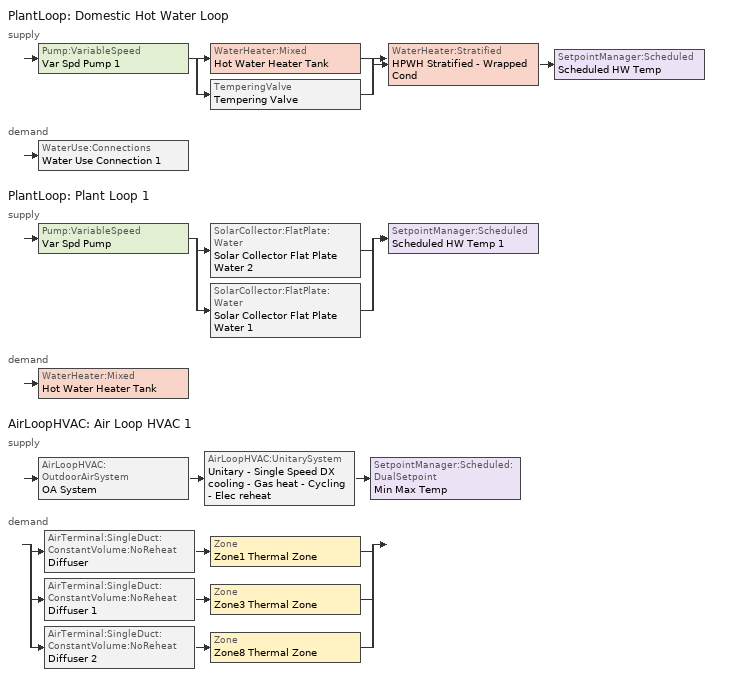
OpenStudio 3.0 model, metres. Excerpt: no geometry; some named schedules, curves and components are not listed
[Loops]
PlantLoop 'Domestic Hot Water Loop'
 supply: Pump:VariableSpeed 'Var Spd Pump 1' > split
  | WaterHeater:Mixed 'Hot Water Heater Tank'
  | TemperingValve 'Tempering Valve'
  join > WaterHeater:Stratified 'HPWH Stratified - Wrapped Cond' > SetpointManager:Scheduled 'Scheduled HW Temp'
 demand: WaterUse:Connections 'Water Use Connection 1'
PlantLoop 'Plant Loop 1'
 supply: Pump:VariableSpeed 'Var Spd Pump' > split
  | SolarCollector:FlatPlate:Water 'Solar Collector Flat Plate Water 2'
  | SolarCollector:FlatPlate:Water 'Solar Collector Flat Plate Water 1'
  join > SetpointManager:Scheduled 'Scheduled HW Temp 1'
 demand: WaterHeater:Mixed 'Hot Water Heater Tank'
AirLoopHVAC 'Air Loop HVAC 1'
 supply: AirLoopHVAC:OutdoorAirSystem 'OA System' > AirLoopHVAC:UnitarySystem 'Unitary - Single Speed DX cooling - Gas heat - Cycling - Elec reheat' > SetpointManager:Scheduled:DualSetpoint 'Min Max Temp'
 demand: split
  | AirTerminal:SingleDuct:ConstantVolume:NoReheat 'Diffuser' > Zone 'Zone1 Thermal Zone'
  | AirTerminal:SingleDuct:ConstantVolume:NoReheat 'Diffuser 1' > Zone 'Zone3 Thermal Zone'
  | AirTerminal:SingleDuct:ConstantVolume:NoReheat 'Diffuser 2' > Zone 'Zone8 Thermal Zone'
[Sizing:Zone] Zone Cooling Design Supply Air Temperature Input Method=SupplyAirTemperature; Zone Cooling Design Supply Air Temperature {C}=12; Zone Cooling Design Supply Air Temperature Difference {deltaC}=11.11; Zone Heating Design Supply Air Temperature Input Method=SupplyAirTemperature; Zone Heating Design Supply Air Temperature {C}=30; Zone Heating Design Supply Air Temperature Difference {deltaC}=11.11; Zone Cooling Design Supply Air Humidity Ratio {kg-H2O/kg-air}=0.008; Zone Heating Design Supply Air Humidity Ratio {kg-H2O/kg-air}=0.008; Zone Heating Sizing Factor=1; Zone Cooling Sizing Factor=1; Cooling Design Air Flow Method=DesignDay; Cooling Minimum Air Flow per Zone Floor Area {m3/s-m2}=0.000762; Heating Design Air Flow Method=DesignDay; Account for Dedicated Outdoor Air System=No; Dedicated Outdoor Air System Control Strategy=NeutralSupplyAir; Dedicated Outdoor Air Low Setpoint Temperature for Design {C}=Autosize; Dedicated Outdoor Air High Setpoint Temperature for Design {C}=Autosize
Name | Cooling Minimum Air Flow {m3/s} | Heating Design Air Flow Rate {m3/s} | Heating Maximum Air Flow Fraction | Design Zone Air Distribution Effectiveness in Cooling Mode
Zone3 Thermal Zone; Zone1 Thermal Zone
Zone8 Thermal Zone | 0 | 0 | 0.3 | 1
[Zone equipment]
Zone3 Thermal Zone: Zone HVAC Dehumidifier 1, Zone HVAC Energy Recovery Ventilator 1, Diffuser 1
Zone1 Thermal Zone: Zone HVAC Dehumidifier, Zone HVAC Energy Recovery Ventilator, Diffuser
Zone8 Thermal Zone: Water Heater Heat Pump Wrapped Condenser, Diffuser 2
[WaterUse:Equipment:Definition]
Name | Peak Flow Rate {m3/s} | Target Temperature Schedule | Sensible Fraction Schedule | Latent Fraction Schedule
NZERTF Master Showers | 0.000125607 | Showers Temp Schedule | Shower Sensible Fraction | Shower Latent Fraction
NZERTF Dishwasher | 1.989e-06 | Dishwasher Temp Schedule | ALWAYS_OFF | ALWAYS_OFF
NZERTF Master Bath | 0.000337363 | Bath Temp Schedule | Bath Sensible Fraction | Bath Latent Fraction
NZERTF Clothes Washer | 2.12164e-05 | Clothes Washer Temp Schedule | ALWAYS_OFF | ALWAYS_OFF
NZERTF Master Sink; NZERTF Kitchen Sink | 7.17606e-05 | Sinks Temp Schedule | Sink Sensible Fraction | Sink Latent Fraction
[PlantLoop] Plant Loop Volume {m3}=Autocalculate; Load Distribution Scheme=Optimal
Name | Glycol Concentration | Minimum Loop Temperature {C} | Fluid Type | Maximum Loop Temperature {C} | Maximum Loop Flow Rate {m3/s} | Minimum Loop Flow Rate {m3/s}
Domestic Hot Water Loop | 0 | 3
Plant Loop 1 | 50 | -45.6 | PropyleneGlycol | 163 | 5.23649e-05 | 0
[Sizing:Plant] Loop Type=Heating; Loop Design Temperature Difference {deltaC}=11; Sizing Option=NonCoincident; Zone Timesteps in Averaging Window=1; Coincident Sizing Factor Mode=None
Name | Design Loop Exit Temperature {C}
Domestic Hot Water Loop | 48.9
Plant Loop 1 | 100
[WaterHeater:Mixed]
Hot Water Heater Tank: Tank Volume {m3}=0.2953; Setpoint Temperature Schedule=Tempered Setpoint Temp Schedule; Deadband Temperature Difference {deltaC}=0; Maximum Temperature Limit {C}=76.7; Heater Control Type=Cycle; Heater Maximum Capacity {W}=0; Heater Minimum Capacity {W}=0; Heater Ignition Minimum Flow Rate {m3/s}=0; Heater Ignition Delay {s}=0; Heater Fuel Type=Electricity; Heater Thermal Efficiency=0.98; Off Cycle Parasitic Fuel Consumption Rate {W}=0; Off Cycle Parasitic Heat Fraction to Tank=0; On Cycle Parasitic Fuel Consumption Rate {W}=0; On Cycle Parasitic Heat Fraction to Tank=0; Ambient Temperature Indicator=ThermalZone; Ambient Temperature Thermal Zone=Zone8 Thermal Zone; Off Cycle Loss Coefficient to Ambient Temperature {W/K}=1.64; Off Cycle Loss Fraction to Thermal Zone=1; On Cycle Loss Coefficient to Ambient Temperature {W/K}=1.64; On Cycle Loss Fraction to Thermal Zone=1; Peak Use Flow Rate {m3/s}=0; Use Side Effectiveness=1; Source Side Effectiveness=0.44; Use Side Design Flow Rate {m3/s}=autosize; Source Side Design Flow Rate {m3/s}=autosize; Indirect Water Heating Recovery Time {hr}=1.5; Source Side Flow Control Mode=IndirectHeatPrimarySetpoint
[WaterUse:Connections]
Water Use Connection 1: Water Use Equipment Name 1=Water Use Equipment 7; Water Use Equipment Name 2=Water Use Equipment 8; Water Use Equipment Name 3=Water Use Equipment 9; Water Use Equipment Name 4=Water Use Equipment 10; Water Use Equipment Name 5=Water Use Equipment 11; Water Use Equipment Name 6=Water Use Equipment 12
[WaterUse:Equipment]
Name | Water Use Equipment Definition | Space | Flow Rate Fraction Schedule
Water Use Equipment 7 | NZERTF Clothes Washer | First Floor (Zone1) Thermal Zone | Clothes Washer
Water Use Equipment 8 | NZERTF Dishwasher | First Floor (Zone1) Thermal Zone | Dishwasher
Water Use Equipment 9 | NZERTF Kitchen Sink | First Floor (Zone1) Thermal Zone | Kitch Sink - 15 seconds short
Water Use Equipment 10 | NZERTF Master Sink | Second Floor (Zone3) Thermal Zone | Master Sink - 21 seconds extra
Water Use Equipment 11 | NZERTF Master Showers | Second Floor (Zone3) Thermal Zone | Shower
Water Use Equipment 12 | NZERTF Master Bath | Second Floor (Zone3) Thermal Zone | Bath
[SetpointManager:Scheduled] Control Variable=Temperature
Name | Schedule
Scheduled HW Temp | Hot Water Delivery Setpoint Temp Schedule
Scheduled HW Temp 1 | Loop Temp Schedule
[ZoneHVAC:Dehumidifier:DX] Availability Schedule=Always On Discrete 1; Rated Energy Factor {L/kWh}=1.65; Water Removal Curve=Dehumidifier Water Removal Curve; Energy Factor Curve=Dehumidifier Energy Factor Curve; Part Load Fraction Correlation Curve=Dehumidifier Part Load Curve; Minimum Dry-Bulb Temperature for Dehumidifier Operation {C}=-1.1; Maximum Dry-Bulb Temperature for Dehumidifier Operation {C}=32.2; Off-Cycle Parasitic Electric Load {W}=0
Name | Rated Water Removal {L/day} | Rated Air Flow Rate {m3/s}
Zone HVAC Dehumidifier | 17.3181 | 0.008967
Zone HVAC Dehumidifier 1 | 15.8042 | 0.08967
[ZoneHVAC:EnergyRecoveryVentilator] Availability Schedule=Always On Discrete 1
Name | Heat Exchanger | Supply Air Flow Rate {m3/s} | Exhaust Air Flow Rate {m3/s} | Supply Air Fan | Exhaust Air Fan | Controller | Ventilation Rate per Unit Floor Area {m3/s-m2} | Ventilation Rate per Occupant {m3/s-person}
Zone HVAC Energy Recovery Ventilator | ERV HX | 0.02592 | 0.02592 | ERV Supply Fan | ERV Exhaust Fan | ERV Controller | 0 | 0
Zone HVAC Energy Recovery Ventilator 1 | ERV HX 1 | 0.02364 | 0.02364 | ERV Supply Fan 1 | ERV Exhaust Fan 1 | ERV Controller 1 | 0.000508 | 0.00236
[Fan:OnOff] Motor In Airstream Fraction=1
Name | Availability Schedule | Fan Total Efficiency | Pressure Rise {Pa} | Maximum Flow Rate {m3/s} | Motor Efficiency | Fan Power Ratio Function of Speed Ratio Curve | Fan Efficiency Ratio Function of Speed Ratio Curve
ERV Supply Fan | Always On Discrete 1 | 0.7 | 300 | 0.02592 | 0.8 | Fan On Off Power Curve 18 | Fan On Off Efficiency Curve 17
ERV Exhaust Fan | Always On Discrete 1 | 0.7 | 300 | 0.02592 | 0.8 | Fan On Off Power Curve 17 | Fan On Off Efficiency Curve 18
ERV Supply Fan 1 | Always On Discrete 1 | 0.7 | 300 | 0.02364 | 0.8 | Fan On Off Power Curve 18 | Fan On Off Efficiency Curve 17
ERV Exhaust Fan 1 | Always On Discrete 1 | 0.7 | 300 | 0.02364 | 0.8 | Fan On Off Power Curve 17 | Fan On Off Efficiency Curve 18
HPWH Stratified - Wrapped Cond - Fan | Always On Discrete hvac_library | 0.8 | 100 | Autosize | 0.9 | Fan On Off Power Curve 22 | Fan On Off Efficiency Curve 22
Fan On Off 9 | Always On Discrete hvac_library | 0.6 | 300 | autosize | 0.8 | Fan On Off Power Curve 6 | Fan On Off Efficiency Curve 8
[HeatExchanger:AirToAir:SensibleAndLatent] Availability Schedule=Always On Discrete 1; Sensible Effectiveness at 100% Heating Air Flow=0.62; Latent Effectiveness at 100% Heating Air Flow=0; Sensible Effectiveness at 75% Heating Air Flow=0.68; Latent Effectiveness at 75% Heating Air Flow=0; Sensible Effectiveness at 100% Cooling Air Flow=0.62; Latent Effectiveness at 100% Cooling Air Flow=0; Sensible Effectiveness at 75% Cooling Air Flow=0.68; Latent Effectiveness at 75% Cooling Air Flow=0; Supply Air Outlet Temperature Control=No; Heat Exchanger Type=Plate; Frost Control Type=ExhaustAirRecirculation; Threshold Temperature {C}=-5; Initial Defrost Time Fraction=0.21875; Rate of Defrost Time Fraction Increase {1/K}=0.004261; Economizer Lockout=No
Name | Nominal Supply Air Flow Rate {m3/s} | Nominal Electric Power {W}
ERV HX | 0.02592 | 28.2
ERV HX 1 | 0.02364 | 25.8
[ZoneHVAC:EnergyRecoveryVentilator:Controller] Exhaust Air Temperature Limit=NoExhaustAirTemperatureLimit; Exhaust Air Enthalpy Limit=NoExhaustAirEnthalpyLimit; High Humidity Control Flag=No; High Humidity Outdoor Air Flow Ratio=1; Control High Indoor Humidity Based on Outdoor Humidity Ratio=No
ERV Controller; ERV Controller 1
[Pump:VariableSpeed] Skin Loss Radiative Fraction=0.5; Design Power Sizing Method=PowerPerFlowPerPressure; Design Electric Power per Unit Flow Rate {W/(m3/s)}=348701.1; Design Shaft Power per Unit Flow Rate per Unit Head {W-s/m3-Pa}=1.28205; Design Minimum Flow Rate Fraction=0
Name | Rated Flow Rate {m3/s} | Rated Power Consumption {W} | Motor Efficiency | Coefficient 1 of the Part Load Performance Curve | Pump Control Type | Zone
Var Spd Pump 1 | Autosize | 0 | 0.9
Var Spd Pump | 5.23649e-05 | 160 | 0.87 | 0 | Intermittent | Zone8 Thermal Zone
[SolarCollector:FlatPlate:Water] Maximum Flow Rate {m3/s}=2.61824e-05
Name | SolarCollectorPerformance | Surface
Solar Collector Flat Plate Water 2 | Alternate Energy Technologies AE-32 | Solar Thermal Panel 2
Solar Collector Flat Plate Water 1 | Alternate Energy Technologies AE-32 1 | Solar Thermal Panel 1
[SolarCollectorPerformance:FlatPlate] Gross Area {m2}=2.503; Test Fluid=Water; Test Flow Rate {m3/s}=5.6e-05; Test Correlation Type=Inlet; Coefficient 1 of Efficiency Equation=0.746; Coefficient 2 of Efficiency Equation {W/m2-K}=-4.005; Coefficient 3 of Efficiency Equation {W/m2-K2}=0; Coefficient 2 of Incident Angle Modifier=-0.09; Coefficient 3 of Incident Angle Modifier=0
Alternate Energy Technologies AE-32; Alternate Energy Technologies AE-32 1
[WaterHeater:HeatPump:WrappedCondenser]
Water Heater Heat Pump Wrapped Condenser: Availability Schedule=Always On Discrete hvac_library; Compressor Setpoint Temperature Schedule=Compressor Setpoint Temp Schedule; Dead Band Temperature Difference {deltaC}=5; Condenser Bottom Location {m}=1; Condenser Top Location {m}=1.143; Evaporator Air Flow Rate {m3/s}=0.2279; Inlet Air Configuration=ZoneAirOnly; Inlet Air Temperature Schedule=Water Heater Heat Pump Wrapped Condenser - Inlet Air Temp; Inlet Air Humidity Schedule=Water Heater Heat Pump Wrapped Condenser - Inlet Air Humidity Ratio; Tank=HPWH Stratified - Wrapped Cond; DX Coil=Coil Water Heating Air To Water Heat Pump Wrapped; Minimum Inlet Air Temperature for Compressor Operation {C}=5; Maximum Inlet Air Temperature for Compressor Operation {C}=48.89; Compressor Location=Zone; Compressor Ambient Temperature Schedule=Water Heater Heat Pump Wrapped Condenser - Compress Ambient Temp; Fan=HPWH Stratified - Wrapped Cond - Fan; Fan Placement=DrawThrough; On Cycle Parasitic Electric Load {W}=0; Off Cycle Parasitic Electric Load {W}=0; Parasitic Heat Rejection Location=Zone; Tank Element Control Logic=Simultaneous; Control Sensor 1 Height In Stratified Tank {m}=0.9; Control Sensor 1 Weight=1; Control Sensor 2 Height In Stratified Tank {m}=0
[Coil:WaterHeating:AirToWaterHeatPump:Wrapped]
Coil Water Heating Air To Water Heat Pump Wrapped: Rated Heating Capacity {W}=1450; Rated COP {W/W}=2.36; Rated Sensible Heat Ratio=0.85; Rated Evaporator Inlet Air Dry-Bulb Temperature {C}=20.3; Rated Evaporator Inlet Air Wet-Bulb Temperature {C}=14.1; Rated Condenser Water Temperature {C}=58; Rated Evaporator Air Flow Rate {m3/s}=0.189; Evaporator Fan Power Included in Rated COP=Yes; Crankcase Heater Capacity {W}=0; Maximum Ambient Temperature for Crankcase Heater Operation {C}=5; Evaporator Air Temperature Type for Curve Objects=WetBulbTemperature; Heating Capacity Function of Temperature Curve=HPWH-Htg-Cap-fT; Heating Capacity Function of Air Flow Fraction Curve=HPWH-Htg-Cap-FF; Heating COP Function of Temperature Curve=HPWH-Htg-COP-fT; Heating COP Function of Air Flow Fraction Curve=HPWH-Htg-COP-FF; Part Load Fraction Correlation Curve=HPWH-COP-fPLR
[WaterHeater:Stratified]
HPWH Stratified - Wrapped Cond: Tank Volume {m3}=0.1893; Tank Height {m}=1.143; Tank Shape=VerticalCylinder; Tank Perimeter {m}=0; Maximum Temperature Limit {C}=71.1; Heater Priority Control=MasterSlave; Heater 1 Setpoint Temperature Schedule=Water Heater Stratified Setpoint Temperature 4; Heater 1 Deadband Temperature Difference {deltaC}=8.3333; Heater 1 Capacity {W}=3800; Heater 1 Height {m}=0.86; Heater 2 Setpoint Temperature Schedule=Water Heater Stratified Setpoint Temperature 4; Heater 2 Deadband Temperature Difference {deltaC}=0; Heater 2 Capacity {W}=0; Heater 2 Height {m}=0.5; Heater Fuel Type=Electricity; Heater Thermal Efficiency=0.98; Off Cycle Parasitic Fuel Consumption Rate {W}=0; Off Cycle Parasitic Fuel Type=Electricity; Off Cycle Parasitic Heat Fraction to Tank=0; Off Cycle Parasitic Height {m}=0; On Cycle Parasitic Fuel Consumption Rate {W}=0; On Cycle Parasitic Fuel Type=Electricity; On Cycle Parasitic Heat Fraction to Tank=0; On Cycle Parasitic Height {m}=0; Ambient Temperature Indicator=ThermalZone; Ambient Temperature Schedule=HPWH Stratified - Wrapped Cond - Amb Temp; Ambient Temperature Thermal Zone=Zone8 Thermal Zone; Uniform Skin Loss Coefficient per Unit Area to Ambient Temperature {W/m2-K}=0; Skin Loss Fraction to Zone=1; Off Cycle Flue Loss Coefficient to Ambient Temperature {W/K}=1.64; Off Cycle Flue Loss Fraction to Zone=1; Use Side Effectiveness=1; Use Side Inlet Height {m}=0.2286; Use Side Outlet Height {m}=1.0922; Source Side Effectiveness=1; Source Side Inlet Height {m}=0.2286; Source Side Outlet Height {m}=0.2286; Inlet Mode=Fixed; Use Side Design Flow Rate {m3/s}=autosize; Source Side Design Flow Rate {m3/s}=autosize; Indirect Water Heating Recovery Time {hr}=1.5; Number of Nodes=1; Additional Destratification Conductivity {W/m-K}=0; Node 1 Additional Loss Coefficient {W/m2-K}=0; Node 2 Additional Loss Coefficient {W/m2-K}=0; Node 3 Additional Loss Coefficient {W/m2-K}=0; Node 4 Additional Loss Coefficient {W/m2-K}=0; Node 5 Additional Loss Coefficient {W/m2-K}=0; Node 6 Additional Loss Coefficient {W/m2-K}=0; Node 7 Additional Loss Coefficient {W/m2-K}=0; Node 8 Additional Loss Coefficient {W/m2-K}=0; Node 9 Additional Loss Coefficient {W/m2-K}=0; Node 10 Additional Loss Coefficient {W/m2-K}=0; Node 11 Additional Loss Coefficient {W/m2-K}=0; Node 12 Additional Loss Coefficient {W/m2-K}=0; Source Side Flow Control Mode=IndirectHeatPrimarySetpoint
[AirLoopHVAC]
Air Loop HVAC 1: Availability Schedule=Always On Discrete; Design Supply Air Flow Rate {m3/s}=AutoSize
[Sizing:System]
Air Loop HVAC 1: Type of Load to Size On=Sensible; Design Outdoor Air Flow Rate {m3/s}=Autosize; Central Heating Maximum System Air Flow Ratio=0.3; Preheat Design Temperature {C}=7; Preheat Design Humidity Ratio {kg-H2O/kg-Air}=0.008; Precool Design Temperature {C}=12.8; Precool Design Humidity Ratio {kg-H2O/kg-Air}=0.008; Central Cooling Design Supply Air Temperature {C}=12.8; Central Heating Design Supply Air Temperature {C}=16.7; Sizing Option=NonCoincident; 100% Outdoor Air in Cooling=Yes; 100% Outdoor Air in Heating=Yes; Central Cooling Design Supply Air Humidity Ratio {kg-H2O/kg-Air}=0.0085; Central Heating Design Supply Air Humidity Ratio {kg-H2O/kg-Air}=0.008; Cooling Design Air Flow Method=DesignDay; Cooling Design Air Flow Rate {m3/s}=0; Heating Design Air Flow Method=DesignDay; Heating Design Air Flow Rate {m3/s}=0; System Outdoor Air Method=ZoneSum; Zone Maximum Outdoor Air Fraction=1; Cooling Supply Air Flow Rate Per Floor Area {m3/s-m2}=0.00996765; Cooling Fraction of Autosized Cooling Supply Air Flow Rate=1; Cooling Supply Air Flow Rate Per Unit Cooling Capacity {m3/s-W}=3.94755e-05; Heating Supply Air Flow Rate Per Floor Area {m3/s-m2}=0.00996765; Heating Fraction of Autosized Heating Supply Air Flow Rate=1; Heating Fraction of Autosized Cooling Supply Air Flow Rate=1; Heating Supply Air Flow Rate Per Unit Heating Capacity {m3/s-W}=3.15882e-05; Cooling Design Capacity Method=CoolingDesignCapacity; Cooling Design Capacity {W}=autosize; Cooling Design Capacity Per Floor Area {W/m2}=234.7; Fraction of Autosized Cooling Design Capacity=1; Heating Design Capacity Method=HeatingDesignCapacity; Heating Design Capacity {W}=autosize; Heating Design Capacity Per Floor Area {W/m2}=157; Fraction of Autosized Heating Design Capacity=1; Central Cooling Capacity Control Method=OnOff
[AirLoopHVAC:OutdoorAirSystem]
OA System: Controller=Outdoor Air Controller
[Controller:OutdoorAir]
Outdoor Air Controller: Minimum Outdoor Air Flow Rate {m3/s}=Autosize; Maximum Outdoor Air Flow Rate {m3/s}=Autosize; Economizer Control Type=NoEconomizer; Economizer Control Action Type=ModulateFlow; Economizer Maximum Limit Dry-Bulb Temperature {C}=28; Economizer Maximum Limit Enthalpy {J/kg}=64000; Economizer Minimum Limit Dry-Bulb Temperature {C}=-100; Lockout Type=NoLockout; Minimum Limit Type=FixedMinimum; Controller Mechanical Ventilation=Controller Mechanical Ventilation 1; High Humidity Control=No; Heat Recovery Bypass Control Type=BypassWhenOAFlowGreaterThanMinimum
[Controller:MechanicalVentilation]
Controller Mechanical Ventilation 1: Availability Schedule=Always On Discrete hvac_library; System Outdoor Air Method=ZoneSum
[AirTerminal:SingleDuct:ConstantVolume:NoReheat] Availability Schedule=Always On Discrete hvac_library; Maximum Air Flow Rate {m3/s}=AutoSize
Diffuser; Diffuser 1; Diffuser 2
[SetpointManager:Scheduled:DualSetpoint]
Min Max Temp: Control Variable=Temperature; High Setpoint Schedule=Cooling Setpoint Schedule; Low Setpoint Schedule=Heating Setpoint Schedule
[AirLoopHVAC:UnitarySystem]
Unitary - Single Speed DX cooling - Gas heat - Cycling - Elec reheat: Control Type=Load; Controlling Zone or Thermostat Location=Zone1 Thermal Zone; Dehumidification Control Type=None; Supply Fan=Fan On Off 9; Fan Placement=BlowThrough; Heating Coil=Coil Heating Gas 4; DX Heating Coil Sizing Ratio=1; Cooling Coil=Unitary - Single Speed DX cooling 2; Use DOAS DX Cooling Coil=No; DOAS DX Cooling Coil Leaving Minimum Air Temperature {C}=2; Latent Load Control=SensibleOnlyLoadControl; Supplemental Heating Coil=Elec Htg Coil 12; Supply Air Flow Rate During Cooling Operation {m3/s}=autosize; Supply Air Flow Rate During Heating Operation {m3/s}=autosize; Supply Air Flow Rate When No Cooling or Heating is Required {m3/s}=autosize; Maximum Supply Air Temperature {C}=80; Maximum Outdoor Dry-Bulb Temperature for Supplemental Heater Operation {C}=21; Maximum Cycling Rate {cycles/hr}=2.5; Heat Pump Time Constant {s}=60; Fraction of On-Cycle Power Use=0.01; Heat Pump Fan Delay Time {s}=60; Ancilliary On-Cycle Electric Power {W}=0; Ancilliary Off-Cycle Electric Power {W}=0; Maximum Temperature for Heat Recovery {C}=80
[Coil:Cooling:DX:SingleSpeed]
Unitary - Single Speed DX cooling 2: Availability Schedule=Always On Discrete hvac_library; Rated Total Cooling Capacity {W}=autosize; Rated Sensible Heat Ratio=autosize; Rated COP {W/W}=3; Rated Air Flow Rate {m3/s}=autosize; Rated Evaporator Fan Power Per Volume Flow Rate {W/(m3/s)}=773.3; Total Cooling Capacity Function of Temperature Curve=Curve Biquadratic 1; Total Cooling Capacity Function of Flow Fraction Curve=Curve Quadratic 46; Energy Input Ratio Function of Temperature Curve=Curve Biquadratic 18; Energy Input Ratio Function of Flow Fraction Curve=Curve Quadratic 23; Part Load Fraction Correlation Curve=Curve Quadratic 22; Condenser Type=AirCooled; Evaporative Condenser Effectiveness=0; Evaporative Condenser Air Flow Rate {m3/s}=Autosize; Evaporative Condenser Pump Rated Power Consumption {W}=Autosize; Crankcase Heater Capacity {W}=0; Maximum Outdoor Dry-Bulb Temperature for Crankcase Heater Operation {C}=0; Basin Heater Capacity {W/K}=0; Basin Heater Setpoint Temperature {C}=10
[Coil:Heating:Gas]
Coil Heating Gas 4: Availability Schedule=Always On Discrete hvac_library; Gas Burner Efficiency=0.8; Nominal Capacity {W}=Autosize; Parasitic Electric Load {W}=0; Parasitic Gas Load {W}=0
[Coil:Heating:Electric]
Elec Htg Coil 12: Availability Schedule=Always On Discrete hvac_library
[Schedule:Compact]
Dishwasher: Through: 12/31, For: Mondays, Until: 20:28, 0, Until: 21:28, 1, Until: 24:00, 0, For: Tuesdays Thursdays, Until: 24:00, 0, For: Wednesdays, Until: 20:28, 0, Until: 21:28, 1, Until: 24:00, 0, For: Fridays, Until: 20:15, 0, Until: 21:15, 1, Until: 24:00, 0, For: Saturdays, Until: 21:00, 0, Until: 22:00, 1, Until: 24:00, 0, For: Sundays, Until: 20:28, 0, Until: 21:28, 1, Until: 24:00, 0, For: AllOtherDays, Until 24:00, 0
Clothes Washer: Through: 12/31, For: Mondays, Until: 24:00, 0, For: Tuesdays Thursdays, Until: 24:00, 0, For: Wednesdays, Until: 18:30, 0, Until: 19:15, 1, Until: 20:25, 0, Until: 21:10, 1, Until: 24:00, 0, For: Fridays, Until: 24:00, 0, For: Saturdays, Until: 11:00, 0, Until: 11:45, 1, Until: 14:30, 0, Until: 15:15, 1, Until: 24:00, 0, For: Sundays, Until: 11:00, 0, Until: 11:45, 1, Until: 14:30, 0, Until: 15:15, 1, Until: 24:00, 0, For: AllOtherDays, Until 24:00, 0
Tempered Setpoint Temp Schedule: THROUGH: 12/31, FOR: AllDays, UNTIL: 24:00, 75.7
Kitch Sink - 15 seconds short: Through: 12/31, For: Mondays, Until: 6:04, 0, Until: 6:06, 1, Until: 6:40, 0, Until: 6:41, 1, Until: 7:30, 0, Until: 7:31, 1, Until: 8:20, 0, Until: 8:21, 1, Until: 18:03, 0, Until: 18:04, 1, Until: 18:40, 0, Until: 18:41, 1, Until: 19:10, 0, Until: 19:11, 1, Until: 20:15, 0, Until: 20:16, 1, Until: 20:35, 0, Until: 20:36, 1, Until: 21:05, 0, Until: 21:06, 1, Until: 21:35, 0, Until: 21:36, 1, Until: 22:10, 0, Until: 22:11, 1, Until 24:00, 0, For: Tuesdays Thursdays, Until: 6:02, 0, Until: 6:03, 1, Until: 6:25, 0, Until: 6:26, 1, Until: 7:05, 0, Until: 7:06, 1, Until: 8:02, 0, Until: 8:03, 1, Until: 8:26, 0, Until: 8:27, 1, Until: 16:10, 0, Until: 16:11, 1, Until: 18:08, 0, Until: 18:09, 1, Until: 18:55, 0, Until: 18:56, 1, Until: 19:35, 0, Until: 19:36, 1, Until: 20:18, 0, Until: 20:19, 1, Until: 20:50, 0, Until: 20:51, 1, Until: 21:30, 0, Until: 21:31, 1, Until: 22:05, 0, Until: 22:06, 1, Until 24:00, 0, For: Wednesdays, Until: 6:04, 0, Until: 6:05, 1, Until: 6:45, 0, Until: 6:46, 1, Until: 7:42, 0, Until: 7:43, 1, Until: 8:10, 0, Until: 8:11, 1, Until: 8:28, 0, Until: 8:29, 1, Until: 18:25, 0, Until: 18:26, 1, Until: 18:55, 0, Until: 18:56, 1, Until: 19:12, 0, Until: 19:13, 1, Until: 20:15, 0, Until: 20:16, 1, Until: 20:35, 0, Until: 20:36, 1, Until: 21:10, 0, Until: 21:11, 1, Until: 21:40, 0, Until: 21:41, 1, Until: 22:10, 0, Until: 22:11, 1, Until 24:00, 0, For: Fridays, Until: 6:25, 0, Until: 6:26, 1, Until: 6:51, 0, Until: 6:52, 1, Until: 8:02, 0, Until: 8:03, 1, Until: 8:28, 0, Until: 8:29, 1, Until: 18:22, 0, Until: 18:23, 1, Until: 19:05, 0, Until: 19:06, 1, Until: 20:00, 0, Until: 20:01, 1, Until: 21:05, 0, Until: 21:06, 1, Until: 21:40, 0, Until: 21:41, 1, Until: 22:15, 0, Until: 22:16, 1, Until: 22:30, 0, Until: 22:31, 1, Until: 23:25, 0, Until: 23:26, 1, Until 24:00, 0, For: Saturdays, Until: 8:20, 0, Until: 8:21, 1, Until: 9:10, 0, Until: 9:11, 1, Until: 9:40, 0, Until: 9:41, 1, Until: 12:30, 0, Until: 12:31, 1, Until: 13:05, 0, Until: 13:06, 1, Until: 14:20, 0, Until: 14:21, 1, Until: 19:20, 0, Until: 19:21, 1, Until: 21:05, 0, Until: 21:06, 1, Until: 21:36, 0, Until: 21:37, 1, Until: 22:05, 0, Until: 22:06, 1, Until: 22:20, 0, Until: 22:21, 1, Until: 22:40, 0, Until: 22:41, 1, Until: 23:28, 0, Until: 23:29, 1, Until 24:00, 0, For: Sundays, Until: 8:25, 0, Until: 8:26, 1, Until: 9:08, 0, Until: 9:09, 1, Until: 9:40, 0, Until: 9:41, 1, Until: 12:00, 0, Until: 12:01, 1, Until: 13:00, 0, Until: 13:01, 1, Until: 14:20, 0, Until: 14:21, 1, Until: 18:00, 0, Until: 18:01, 1, Until: 18:40, 0, Until: 18:41, 1, Until: 19:10, 0, Until: 19:11, 1, Until: 20:35, 0, Until: 20:36, 1, Until: 21:10, 0, Until: 21:11, 1, Until: 22:05, 0, Until: 22:06, 1, Until 24:00, 0, For: AllOtherDays, Until 24:00, 0
